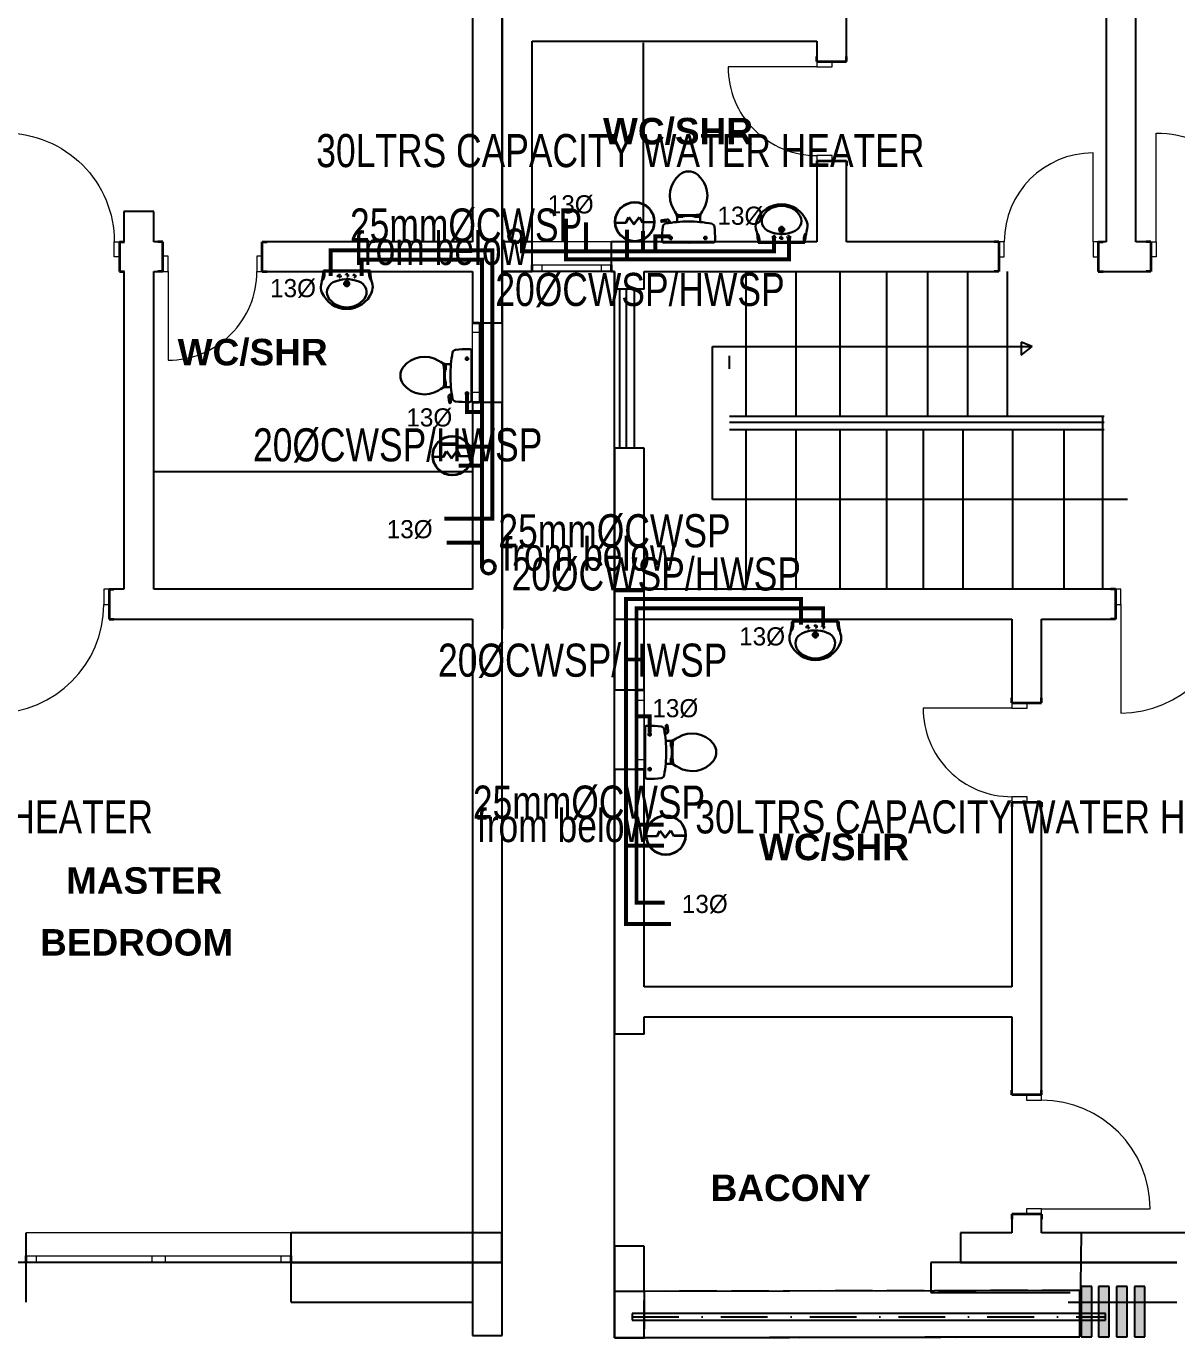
# Model space of a CAD drawing. Header units: inches. Extents: x 23 to 2032867, y 13 to 664695.
# Drawn here: x 442144 to 450831, y 490593 to 500497 of the extents above; entities that cross this region are included whole.
import ezdxf

# ---------------------------------------------------------------- set-up
doc = ezdxf.new("R2010")
doc.units = ezdxf.units.IN
doc.header["$MEASUREMENT"] = 0
for name, pattern in [('ACAD_ISO10W100', [18, 12, -3, 0, -3]), ('DASHDOT', [1, 0.5, -0.25, 0, -0.25]), ('DASHED1', [1, 0.3, -0.4, 0.3]), ('Dot & Dashed', [670.277762, 352.777767, -176.388884, 0, -141.111112]), ('DOTDASH', [1, 0.3, -0.2, 0, -0.2, 0.3]), ('Hidden Line', [391.222223, 282.222223, -109])]:
    doc.linetypes.add(name, pattern=pattern)
for name, color, linetype, lineweight, true_color in [('2D Drafting - General_Pen_No__62', 7, 'Continuous', 20, 0xaaaaaa), ('2D Drafting - General_Pen_No__82', 7, 'Continuous', 20, 0xaaaaaa), ('Annotation - Text_Pen_No__86', 7, 'Continuous', 20, 0x5555ff), ('ARCHICAD Doors_Pen_No__23', 7, 'Continuous', 20, 0xff6600), ('ARCHICAD Doors_Pen_No__3', 7, 'Continuous', 18, 0xff6600), ('ARCHICAD Windows_Pen_No__23', 7, 'Continuous', 20, 0xff6600), ('ARCHICAD Windows_Pen_No__3', 7, 'Continuous', 18, 0xff6600), ('Structural - Bearing_Pen_No__160', 7, 'Continuous', 20, 0xb4a35c), ('Structural - Bearing_Pen_No__87', 7, 'Continuous', 20, 0x6a6a6a), ('Structural - Bearing_Pen_No__89', 7, 'Continuous', 20, 0x71cebe)]:
    doc.layers.add(name, color=color, linetype=linetype, lineweight=lineweight, true_color=true_color)
for name, color, linetype, lineweight in [('ARCHICAD Doors_Pen_No__27', 7, 'Continuous', 35), ('ARCHICAD Windows_Pen_No__27', 7, 'Continuous', 35), ('Building', 8, 'Continuous', 18), ('Interior - Furniture _Pen_No__16', 124, 'Continuous', 20), ('Structural - Bearing_Pen_No__27', 7, 'Continuous', 35), ('WATER SUPPLY', 5, 'ACAD_ISO10W100', 50), ('watersupply', 4, 'DASHDOT', 25)]:
    doc.layers.add(name, color=color, linetype=linetype, lineweight=lineweight)
doc.styles.add('GENERATED_STYLE_2', font='arialbd.ttf')
doc.styles.add('SPIRITTXTSTYLE1', font='ORIG2')

msp = doc.modelspace()

# ---------------------------------------------------------------- hatches: boundary and pattern name
at = {"layer": 'Structural - Bearing_Pen_No__160', "linetype": 'Continuous', "lineweight": 25}
for points in [[(450109.88, 490979.81), (450109.88, 490600.78), (450189.88, 490600.78), (450189.88, 490979.81)], [(450241.714, 490979.81), (450241.714, 490600.78), (450321.714, 490600.78), (450321.714, 490979.81)], [(450376.466, 490979.81), (450376.466, 490600.78), (450456.466, 490600.78), (450456.466, 490979.81)], [(450511.217, 490979.81), (450511.217, 490600.78), (450591.217, 490600.78), (450591.217, 490979.81)]]:
    msp.add_hatch(color=8, dxfattribs=at).paths.add_polyline_path(points)

# ---------------------------------------------------------------- linework, layer by layer
at = {"color": 8, "linetype": 'Hidden Line'}
for p, q in [((446810.719, 490943.015), (446585.719, 490942.553)), ((446585.719, 490942.553), (446585.719, 490592.552)), ((450098.34, 490949.764), (446810.719, 490943.015)), ((446810.719, 490943.015), (446810.719, 490593.014)), ((446810.719, 490592.552), (446810.719, 490943.015)), ((450099.059, 490599.765), (450098.34, 490949.764)), ((446585.719, 490592.552), (446810.719, 490592.552)), ((446810.719, 490593.014), (450099.059, 490599.765))]:
    msp.add_line(p, q, dxfattribs=at)
at = {"layer": '2D Drafting - General_Pen_No__62', "color": 8, "linetype": 'Continuous', "lineweight": 25}
for p, q in [((449740.839, 498077.735), (449656.165, 498111.242)), ((449656.165, 498111.242), (449656.165, 498012.168)), ((447326.93, 496923.417), (447326.93, 498077.735)), ((447326.93, 498077.735), (449740.839, 498077.735)), ((449656.165, 498012.168), (449740.839, 498077.735)), ((450459.915, 496923.417), (447326.93, 496923.417))]:
    msp.add_line(p, q, dxfattribs=at)
at = {"layer": '2D Drafting - General_Pen_No__82', "color": 8, "linetype": 'Continuous', "lineweight": 25}
for p, q in [((447581.365, 497555.599), (447581.365, 498644.809)), ((447581.365, 497555.599), (447581.365, 498644.809)), ((447957.269, 497555.599), (447957.269, 498644.809)), ((447957.269, 497555.599), (447957.269, 498644.809)), ((448290.283, 497555.599), (448290.283, 498644.809)), ((448290.283, 497555.599), (448290.283, 498644.809)), ((448642.436, 497555.599), (448642.436, 498644.809)), ((448642.436, 497555.599), (448642.436, 498644.809)), ((448952.956, 497555.599), (448952.956, 498644.809)), ((448952.956, 497555.599), (448952.956, 498644.809)), ((449252.956, 497555.599), (449252.956, 498644.809)), ((449252.956, 497555.599), (449252.956, 498644.809)), ((449552.956, 497555.599), (449552.956, 498644.809)), ((449552.956, 497555.599), (449552.956, 498644.809)), ((446623.1, 498507.76), (446623.1, 497315.188)), ((446623.1, 498507.76), (446623.1, 497315.188)), ((446673.554, 498507.76), (446673.554, 497315.188)), ((446673.554, 498507.76), (446673.554, 497315.188)), ((446734.816, 498513.696), (446734.816, 497306.635)), ((446734.816, 498513.696), (446734.816, 497306.635)), ((447455.221, 497908.446), (447455.221, 498008.819)), ((447455.221, 497908.446), (447455.221, 498008.819)), ((447455.221, 497552.047), (450283.87, 497552.047)), ((447455.221, 497552.047), (450283.87, 497552.047)), ((447455.221, 497507.437), (450282.992, 497507.437)), ((447455.221, 497507.437), (450282.992, 497507.437)), ((450271.59, 497555.599), (450271.59, 496244.955)), ((450271.59, 497555.599), (450271.59, 496244.955)), ((447455.221, 497451.674), (450283.87, 497451.674)), ((447455.221, 497451.674), (450283.87, 497451.674)), ((447581.365, 496244.955), (447581.365, 497455.225)), ((447581.365, 496244.955), (447581.365, 497455.225)), ((447957.269, 496244.955), (447957.269, 497455.225)), ((447957.269, 496244.955), (447957.269, 497455.225)), ((448290.283, 496244.955), (448290.283, 497455.225)), ((448290.283, 496244.955), (448290.283, 497455.225)), ((448642.436, 496244.955), (448642.436, 497455.225)), ((448642.436, 496244.955), (448642.436, 497455.225)), ((448919.281, 496244.955), (448919.281, 497455.225)), ((448919.281, 496244.955), (448919.281, 497455.225)), ((449219.281, 496244.955), (449219.281, 497455.225)), ((449219.281, 496244.955), (449219.281, 497455.225)), ((449593.073, 496244.955), (449593.073, 497455.225)), ((449593.073, 496244.955), (449593.073, 497455.225)), ((449981.856, 496244.955), (449981.856, 497455.225)), ((449981.856, 496244.955), (449981.856, 497455.225))]:
    msp.add_line(p, q, dxfattribs=at)
at = {"layer": 'ARCHICAD Doors_Pen_No__23', "color": 8, "linetype": 'Continuous'}
for p, q in [((448113.455, 500230.498), (448113.455, 500190.498)), ((448228.455, 500230.498), (448113.455, 500230.498)), ((448113.455, 500190.498), (448228.455, 500190.498)), ((448228.455, 500190.498), (448228.455, 500230.498)), ((448228.455, 499520.498), (448113.455, 499520.498)), ((448113.455, 499520.498), (448113.455, 499480.498)), ((448113.455, 499480.498), (448228.455, 499480.498)), ((448228.455, 499480.498), (448228.455, 499520.498)), ((442809.262, 498754.599), (442809.262, 498869.599)), ((442809.262, 498869.599), (442849.262, 498869.599)), ((442849.262, 498869.599), (442849.262, 498754.599)), ((449528.998, 498869.599), (449488.998, 498869.599)), ((449488.998, 498869.599), (449488.998, 498754.599)), ((449528.998, 498754.599), (449528.998, 498869.599)), ((450238.998, 498869.599), (450198.998, 498869.599)), ((450198.998, 498869.599), (450198.998, 498754.599)), ((450238.998, 498754.599), (450238.998, 498869.599)), ((450636.28, 498869.599), (450676.28, 498869.599)), ((450636.28, 498754.599), (450636.28, 498869.599)), ((450676.28, 498869.599), (450676.28, 498754.599)), ((442849.262, 498754.599), (442809.262, 498754.599)), ((443216.02, 498759.599), (443176.02, 498759.599)), ((443176.02, 498759.599), (443176.02, 498644.599)), ((443216.02, 498644.599), (443216.02, 498759.599)), ((443926.02, 498759.599), (443886.02, 498759.599)), ((443886.02, 498759.599), (443886.02, 498644.599)), ((443926.02, 498644.599), (443926.02, 498759.599)), ((449488.998, 498754.599), (449528.998, 498754.599)), ((450198.998, 498754.599), (450238.998, 498754.599)), ((450676.28, 498754.599), (450636.28, 498754.599)), ((443176.02, 498644.599), (443216.02, 498644.599)), ((443886.02, 498644.599), (443926.02, 498644.599)), ((442769.975, 496244.955), (442729.975, 496244.955)), ((442729.975, 496244.955), (442729.975, 496129.955)), ((442769.975, 496129.955), (442769.975, 496244.955)), ((450408.043, 496244.955), (450368.043, 496244.955)), ((450368.043, 496244.955), (450368.043, 496129.955)), ((450408.043, 496129.955), (450408.043, 496244.955)), ((442729.975, 496129.955), (442769.975, 496129.955)), ((450368.043, 496129.955), (450408.043, 496129.955)), ((449585.695, 495388.101), (449585.695, 495348.101)), ((449700.695, 495388.101), (449585.695, 495388.101)), ((449585.695, 495348.101), (449700.695, 495348.101)), ((449700.695, 495348.101), (449700.695, 495388.101)), ((449700.695, 494678.101), (449585.695, 494678.101)), ((449585.695, 494678.101), (449585.695, 494638.101)), ((449585.695, 494638.101), (449700.695, 494638.101)), ((449700.695, 494638.101), (449700.695, 494678.101)), ((449695.695, 492425.969), (449695.695, 492385.969)), ((449810.695, 492425.969), (449695.695, 492425.969)), ((449695.695, 492385.969), (449810.695, 492385.969)), ((449810.695, 492385.969), (449810.695, 492425.969)), ((449810.695, 491565.969), (449695.695, 491565.969)), ((449695.695, 491565.969), (449695.695, 491525.969)), ((449810.695, 491525.969), (449810.695, 491565.969)), ((449695.695, 491525.969), (449810.695, 491525.969))]:
    msp.add_line(p, q, dxfattribs=at)
at = {"layer": 'ARCHICAD Doors_Pen_No__27', "color": 8, "linetype": 'Continuous'}
for p, q in [((448113.455, 500230.498), (448113.455, 500267.498)), ((448113.455, 500230.498), (448228.455, 500230.498)), ((448228.455, 500230.498), (448338.455, 500230.498)), ((448338.455, 500230.498), (448338.455, 500267.498)), ((448113.455, 499480.498), (448228.455, 499480.498)), ((448113.455, 499480.498), (448113.455, 499443.498)), ((448228.455, 499480.498), (448338.455, 499480.498)), ((448338.455, 499480.498), (448338.455, 499443.498)), ((442849.262, 498869.599), (442849.262, 498754.599)), ((442849.262, 498869.599), (442886.262, 498869.599)), ((443176.02, 498869.599), (443139.02, 498869.599)), ((443176.02, 498759.599), (443176.02, 498869.599)), ((443926.02, 498759.599), (443926.02, 498869.599)), ((443926.02, 498869.599), (443963.02, 498869.599)), ((449488.998, 498869.599), (449451.998, 498869.599)), ((449488.998, 498869.599), (449488.998, 498754.599)), ((450238.998, 498869.599), (450238.998, 498754.599)), ((450238.998, 498869.599), (450275.998, 498869.599)), ((450636.28, 498869.599), (450599.28, 498869.599)), ((450636.28, 498869.599), (450636.28, 498754.599)), ((442849.262, 498754.599), (442849.262, 498644.599)), ((443176.02, 498644.599), (443176.02, 498759.599)), ((443926.02, 498644.599), (443926.02, 498759.599)), ((449488.998, 498754.599), (449488.998, 498644.599)), ((450238.998, 498754.599), (450238.998, 498644.599)), ((450636.28, 498754.599), (450636.28, 498644.599)), ((442849.262, 498644.599), (442886.262, 498644.599)), ((443176.02, 498644.599), (443139.02, 498644.599)), ((443926.02, 498644.599), (443963.02, 498644.599)), ((449488.998, 498644.599), (449451.998, 498644.599)), ((450238.998, 498644.599), (450275.998, 498644.599)), ((450636.28, 498644.599), (450599.28, 498644.599)), ((442769.975, 496244.955), (442769.975, 496129.955)), ((442769.975, 496244.955), (442806.975, 496244.955)), ((450368.043, 496244.955), (450331.043, 496244.955)), ((450368.043, 496244.955), (450368.043, 496129.955)), ((442769.975, 496129.955), (442769.975, 496019.955)), ((450368.043, 496129.955), (450368.043, 496019.955)), ((442769.975, 496019.955), (442806.975, 496019.955)), ((450368.043, 496019.955), (450331.043, 496019.955)), ((449585.695, 495388.101), (449585.695, 495425.101)), ((449810.695, 495388.101), (449810.695, 495425.101)), ((449585.695, 495388.101), (449700.695, 495388.101)), ((449700.695, 495388.101), (449810.695, 495388.101)), ((449585.695, 494638.101), (449700.695, 494638.101)), ((449585.695, 494638.101), (449585.695, 494601.101)), ((449700.695, 494638.101), (449810.695, 494638.101)), ((449810.695, 494638.101), (449810.695, 494601.101)), ((449585.695, 492425.969), (449585.695, 492462.969)), ((449810.695, 492425.969), (449810.695, 492462.969)), ((449695.695, 492425.969), (449585.695, 492425.969)), ((449810.695, 492425.969), (449695.695, 492425.969)), ((449695.695, 491525.969), (449585.695, 491525.969)), ((449585.695, 491525.969), (449585.695, 491488.969)), ((449810.695, 491525.969), (449695.695, 491525.969)), ((449810.695, 491525.969), (449810.695, 491488.969))]:
    msp.add_line(p, q, dxfattribs=at)
at = {"layer": 'ARCHICAD Doors_Pen_No__3', "color": 8, "linetype": 'Continuous'}
for p, q in [((448113.455, 500190.498), (447443.455, 500190.498)), ((450676.28, 498869.599), (450676.28, 499689.599)), ((450198.998, 498869.599), (450198.998, 499539.599)), ((443216.02, 498644.599), (443216.02, 497974.599)), ((450408.043, 496129.955), (450408.043, 495309.955)), ((449585.695, 495348.101), (448915.695, 495348.101)), ((449810.695, 491565.969), (450630.695, 491565.969))]:
    msp.add_line(p, q, dxfattribs=at)
for centre, major_axis, start_param, end_param in [((448113.455, 500190.498), (473.762, 473.762), 2.35619449, 3.92699082), ((450198.998, 498869.599), (-473.762, 473.762), -0.78539816, 0.78539816), ((443216.02, 498644.599), (-473.762, 473.762), 2.35619449, 3.92699082), ((441909.975, 496129.955), (579.828, 579.828), 3.92699082, 5.49778714), ((450408.043, 496129.955), (579.828, 579.828), 3.92699082, 5.49778714), ((449585.695, 495348.101), (473.762, 473.762), 2.35619449, 3.92699082), ((449810.695, 491565.969), (-579.828, 579.828), 3.92699082, 5.49778714)]:
    msp.add_ellipse(centre, major_axis=major_axis, ratio=1, start_param=start_param, end_param=end_param, dxfattribs=at)
at = {"layer": 'ARCHICAD Doors_Pen_No__3', "color": 8, "linetype": 'Continuous', "extrusion": (0, 0, -1)}
for centre in [(441989.262, 498869.599), (450676.28, 498869.599)]:
    msp.add_ellipse(centre, major_axis=(-579.828, 579.828), ratio=1, start_param=0.78539816, end_param=2.35619449, dxfattribs=at)
at = {"layer": 'ARCHICAD Windows_Pen_No__23', "color": 8, "linetype": 'Continuous'}
for p, q in [((445963.47, 498694.599), (446038.47, 498694.599)), ((446038.47, 498694.599), (446038.47, 498644.599)), ((446488.47, 498644.599), (446488.47, 498694.599)), ((446488.47, 498694.599), (446563.47, 498694.599)), ((446038.47, 498644.599), (445963.47, 498644.599)), ((446563.47, 498644.599), (446488.47, 498644.599)), ((445513.47, 498182.831), (445513.47, 498257.831)), ((445563.47, 498257.831), (445563.47, 498182.831)), ((445563.47, 498182.831), (445513.47, 498182.831)), ((445513.47, 497657.831), (445513.47, 497732.831)), ((445513.47, 497732.831), (445563.47, 497732.831)), ((445563.47, 497732.831), (445563.47, 497657.831)), ((446760.719, 495483.186), (446760.719, 495408.186)), ((446810.719, 495408.186), (446810.719, 495483.186)), ((446760.719, 495408.186), (446810.719, 495408.186)), ((446810.719, 494958.186), (446760.719, 494958.186)), ((446760.719, 494958.186), (446760.719, 494883.186)), ((446810.719, 494883.186), (446810.719, 494958.186)), ((442144.423, 491210.357), (442219.423, 491210.357)), ((442219.423, 491160.357), (442144.423, 491160.357)), ((442219.423, 491210.357), (442219.423, 491160.357)), ((443094.423, 491160.357), (443094.423, 491210.357)), ((443094.423, 491210.357), (443144.423, 491210.357)), ((443144.423, 491160.357), (443094.423, 491160.357)), ((443144.423, 491210.357), (443194.423, 491210.357)), ((443194.423, 491160.357), (443144.423, 491160.357)), ((443194.423, 491210.357), (443194.423, 491160.357)), ((444069.423, 491160.357), (444069.423, 491210.357)), ((444069.423, 491210.357), (444144.423, 491210.357)), ((444144.423, 491160.357), (444069.423, 491160.357))]:
    msp.add_line(p, q, dxfattribs=at)
at = {"layer": 'ARCHICAD Windows_Pen_No__27', "color": 8, "linetype": 'Continuous'}
for p, q in [((445963.47, 498644.599), (445963.47, 498694.599)), ((446563.47, 498644.599), (446563.47, 498694.599)), ((445513.47, 498257.831), (445563.47, 498257.831)), ((445513.47, 497657.831), (445563.47, 497657.831)), ((446810.719, 495483.186), (446760.719, 495483.186)), ((446810.719, 494883.186), (446760.719, 494883.186)), ((442144.423, 491160.357), (442144.423, 491210.357)), ((444144.423, 491160.357), (444144.423, 491210.357))]:
    msp.add_line(p, q, dxfattribs=at)
at = {"layer": 'ARCHICAD Windows_Pen_No__3', "color": 8, "linetype": 'Continuous'}
for p, q in [((446563.47, 498869.599), (445963.47, 498869.599)), ((446038.47, 498694.599), (446488.47, 498694.599)), ((446563.47, 498644.599), (445963.47, 498644.599)), ((446488.47, 498644.599), (446038.47, 498644.599)), ((445513.47, 497657.831), (445513.47, 498257.831)), ((445738.47, 497657.831), (445738.47, 498257.831)), ((445563.47, 498182.831), (445563.47, 497732.831)), ((446585.719, 495483.186), (446585.719, 494883.186)), ((446810.719, 495483.186), (446810.719, 494883.186)), ((446760.719, 495408.186), (446760.719, 494958.186)), ((446810.719, 494958.186), (446810.719, 495408.186)), ((444144.423, 491385.357), (442144.423, 491385.357)), ((444144.423, 491160.357), (442144.423, 491160.357)), ((442219.423, 491210.357), (443094.423, 491210.357)), ((443094.423, 491160.357), (442219.423, 491160.357)), ((443194.423, 491210.357), (444069.423, 491210.357)), ((444069.423, 491160.357), (443194.423, 491160.357))]:
    msp.add_line(p, q, dxfattribs=at)
at = {"layer": 'Building', "linetype": 'Continuous', "lineweight": 30, "ltscale": 1000}
for p, q in [((446939.348, 499021.332), (446937.972, 499026.217)), ((446941.147, 499031.127), (446981.549, 499037.149)), ((446972.693, 499022.212), (446943.588, 499018.523)), ((446981.298, 499016.087), (446982.974, 499008.123)), ((447003.971, 499020.365), (446981.485, 499015.196)), ((447006.373, 499011.948), (447003.154, 499023.228)), ((447059.096, 499042.139), (447059.096, 499018.355)), ((447066.87, 499072.649), (447066.87, 499057.484)), ((447066.87, 499057.484), (447100.954, 499057.484)), ((447093.162, 499057.484), (447093.162, 499070.507)), ((447100.954, 499057.484), (447100.954, 499070.058)), ((447100.954, 499061.612), (447117.956, 499061.612)), ((447173.043, 499065.352), (447117.956, 499065.352)), ((447117.956, 499061.612), (447117.956, 499065.352)), ((447173.043, 499061.612), (447173.043, 499065.352)), ((447190.045, 499061.612), (447173.043, 499061.612)), ((447190.045, 499057.484), (447190.045, 499070.915)), ((447224.13, 499057.484), (447190.045, 499057.484)), ((447197.838, 499057.484), (447197.838, 499071.514)), ((447224.13, 499074.167), (447224.13, 499057.484)), ((447231.903, 499018.355), (447231.903, 499042.139)), ((447681.561, 498860.842), (447679.685, 498883.189)), ((447681.561, 498860.842, -1683.122), (447679.685, 498883.189, -1683.122)), ((448013.106, 498860.842), (448014.981, 498883.189)), ((448013.106, 498860.842, -1683.122), (448014.981, 498883.189, -1683.122)), ((446952.11, 498862.615), (447338.89, 498862.615)), ((447671.447, 498860.842), (448023.22, 498860.842)), ((447671.447, 498860.842, -1683.122), (448023.22, 498860.842, -1683.122)), ((444740.487, 498653.441), (444388.714, 498653.441)), ((444740.487, 498653.441, -1683.122), (444388.714, 498653.441, -1683.122)), ((444398.828, 498653.441), (444396.953, 498631.094)), ((444398.828, 498653.441, -1683.122), (444396.953, 498631.094, -1683.122)), ((444730.373, 498653.441), (444732.248, 498631.094)), ((444730.373, 498653.441, -1683.122), (444732.248, 498631.094, -1683.122)), ((445507.136, 497665.155), (445507.136, 498051.936)), ((445295.585, 497937.175), (445312.267, 497937.175)), ((445312.267, 497910.883), (445298.237, 497910.883)), ((445312.267, 497903.091), (445298.837, 497903.091)), ((445308.139, 497903.091), (445308.139, 497886.089)), ((445312.267, 497937.175), (445312.267, 497903.091)), ((445351.396, 497944.949), (445327.612, 497944.949)), ((445312.267, 497806.208), (445299.244, 497806.208)), ((445312.267, 497814), (445299.694, 497814)), ((445308.139, 497886.089), (445304.4, 497886.089)), ((445304.4, 497886.089), (445304.4, 497831.002)), ((445308.139, 497831.002), (445304.4, 497831.002)), ((445308.139, 497814), (445308.139, 497831.002)), ((445312.267, 497779.916), (445312.267, 497814)), ((445297.103, 497779.916), (445312.267, 497779.916)), ((445327.612, 497772.142), (445351.396, 497772.142)), ((445338.624, 497654.193), (445332.602, 497694.595)), ((445357.804, 497719.419), (445346.524, 497716.2)), ((445349.386, 497717.017), (445354.556, 497694.531)), ((445353.664, 497694.343), (445361.628, 497696.02)), ((445348.42, 497652.394), (445343.535, 497651.017)), ((445347.539, 497685.739), (445351.228, 497656.634)), ((448278.459, 496002.078), (447926.686, 496002.077)), ((448278.459, 496002.078, -1683.122), (447926.686, 496002.077, -1683.122)), ((447936.8, 496002.077), (447934.925, 495979.73)), ((447936.8, 496002.077, -1683.122), (447934.925, 495979.73, -1683.122)), ((448268.345, 496002.078), (448270.22, 495979.73)), ((448268.345, 496002.078, -1683.122), (448270.22, 495979.73, -1683.122)), ((446975.769, 495219.935), (446980.654, 495221.312)), ((446985.565, 495218.137), (446991.587, 495177.734)), ((446817.053, 495207.174), (446817.053, 494820.394)), ((446970.525, 495177.986), (446962.561, 495176.309)), ((446966.386, 495152.911), (446977.665, 495156.13)), ((446974.803, 495155.313), (446969.633, 495177.798)), ((446976.65, 495186.591), (446972.961, 495215.695)), ((446996.577, 495100.187), (446972.793, 495100.187)), ((447011.922, 495092.414), (447011.922, 495058.329)), ((447027.086, 495092.414), (447011.922, 495092.414)), ((447011.922, 495066.121), (447024.945, 495066.121)), ((447011.922, 495058.329), (447024.495, 495058.329)), ((447016.05, 495058.329), (447016.05, 495041.327)), ((447016.05, 495041.327), (447019.789, 495041.327)), ((447019.789, 494986.24), (447019.789, 495041.327)), ((446972.793, 494927.38), (446996.577, 494927.38)), ((447011.922, 494935.154), (447011.922, 494969.238)), ((447011.922, 494969.238), (447025.352, 494969.238)), ((447011.922, 494961.446), (447025.952, 494961.446)), ((447028.605, 494935.154), (447011.922, 494935.154)), ((447016.05, 494969.238), (447016.05, 494986.24)), ((447016.05, 494986.24), (447019.789, 494986.24))]:
    msp.add_line(p, q, dxfattribs=at)
at = {"layer": 'Building', "linetype": 'Continuous', "lineweight": 30, "ltscale": 50}
for p, q in [((447847.333, 498934.46), (447847.333, 498988.66)), ((447847.333, 498934.46, -1683.122), (447847.333, 498988.66, -1683.122)), ((446994.822, 498897.68), (447026.566, 498897.68)), ((447010.694, 498913.552), (447010.694, 498881.809)), ((447256.504, 498897.68), (447288.522, 498897.68)), ((447272.513, 498913.689), (447272.513, 498881.671)), ((447873.682, 498961.724), (447820.984, 498961.724)), ((447873.682, 498961.724, -1683.122), (447820.984, 498961.724, -1683.122)), ((444538.252, 498552.559), (444590.949, 498552.559)), ((444538.252, 498552.559, -1683.122), (444590.949, 498552.559, -1683.122)), ((444564.6, 498579.824), (444564.6, 498525.623)), ((444564.6, 498579.824, -1683.122), (444564.6, 498525.623, -1683.122)), ((445472.071, 497969.55), (445472.071, 498001.568)), ((445456.062, 497985.559), (445488.08, 497985.559)), ((445456.199, 497723.74), (445487.943, 497723.74)), ((445472.071, 497707.868), (445472.071, 497739.612)), ((448102.572, 495928.46), (448102.572, 495874.26)), ((448102.572, 495928.46, -1683.122), (448102.572, 495874.26, -1683.122)), ((448076.224, 495901.195), (448128.921, 495901.195)), ((448076.224, 495901.195, -1683.122), (448128.921, 495901.195, -1683.122)), ((446867.99, 495148.589), (446836.246, 495148.589)), ((446852.118, 495164.461), (446852.118, 495132.718)), ((446868.127, 494886.77), (446836.109, 494886.77)), ((446852.118, 494902.78), (446852.118, 494870.761))]:
    msp.add_line(p, q, dxfattribs=at)
at = {"layer": 'Building', "linetype": 'DASHED1', "lineweight": 30, "ltscale": 50}
for p, q in [((447773.539, 498904.527), (447808.919, 498904.527)), ((447773.539, 498904.527, -1683.122), (447808.919, 498904.527, -1683.122)), ((447791.229, 498887.485), (447791.229, 498922.409)), ((447791.229, 498887.485, -1683.122), (447791.229, 498922.409, -1683.122)), ((447829.643, 498900.115), (447865.024, 498900.115)), ((447829.643, 498900.115, -1683.122), (447865.024, 498900.115, -1683.122)), ((447847.333, 498883.072), (447847.333, 498917.997)), ((447847.333, 498883.072, -1683.122), (447847.333, 498917.997, -1683.122)), ((447921.128, 498904.527), (447885.747, 498904.527)), ((447921.128, 498904.527, -1683.122), (447885.747, 498904.527, -1683.122)), ((447903.437, 498887.485), (447903.437, 498922.409)), ((447903.437, 498887.485, -1683.122), (447903.437, 498922.409, -1683.122)), ((444490.806, 498609.756), (444526.187, 498609.756)), ((444490.806, 498609.756, -1683.122), (444526.187, 498609.756, -1683.122)), ((444508.496, 498626.799), (444508.496, 498591.874)), ((444508.496, 498626.799, -1683.122), (444508.496, 498591.874, -1683.122)), ((444582.291, 498614.168), (444546.91, 498614.168)), ((444582.291, 498614.168, -1683.122), (444546.91, 498614.168, -1683.122)), ((444564.6, 498631.211), (444564.6, 498596.287)), ((444564.6, 498631.211, -1683.122), (444564.6, 498596.287, -1683.122)), ((444638.395, 498609.756), (444603.014, 498609.756)), ((444638.395, 498609.756, -1683.122), (444603.014, 498609.756, -1683.122)), ((444620.705, 498626.799), (444620.705, 498591.874)), ((444620.705, 498626.799, -1683.122), (444620.705, 498591.874, -1683.122)), ((448028.778, 495958.392), (448064.159, 495958.392)), ((448028.778, 495958.392, -1683.122), (448064.159, 495958.392, -1683.122)), ((448046.468, 495975.435), (448046.468, 495940.511)), ((448046.468, 495975.435, -1683.122), (448046.468, 495940.511, -1683.122)), ((448120.263, 495962.805), (448084.882, 495962.805)), ((448120.263, 495962.805, -1683.122), (448084.882, 495962.805, -1683.122)), ((448102.572, 495979.847), (448102.572, 495944.923)), ((448102.572, 495979.847, -1683.122), (448102.572, 495944.923, -1683.122)), ((448176.367, 495958.392), (448140.986, 495958.392)), ((448176.367, 495958.392, -1683.122), (448140.986, 495958.392, -1683.122)), ((448158.676, 495975.435), (448158.676, 495940.511)), ((448158.676, 495975.435, -1683.122), (448158.676, 495940.511, -1683.122))]:
    msp.add_line(p, q, dxfattribs=at)
at = {"layer": 'Building', "linetype": 'Continuous', "ltscale": 200}
for p, q in [((447151.833, 498856.282), (447139.166, 498868.949)), ((447139.166, 498868.949), (447139.166, 498856.282)), ((447139.166, 498856.282), (447151.833, 498868.949)), ((447151.833, 498868.949), (447151.833, 498856.282)), ((445500.803, 497864.879), (445513.47, 497864.879)), ((445513.47, 497864.879), (445500.803, 497852.212)), ((445513.47, 497852.212), (445500.803, 497864.879)), ((445500.803, 497852.212), (445513.47, 497852.212)), ((446810.719, 495007.45), (446823.387, 495020.117)), ((446823.387, 495020.117), (446810.719, 495020.117)), ((446810.719, 495020.117), (446823.387, 495007.45)), ((446823.387, 495007.45), (446810.719, 495007.45))]:
    msp.add_line(p, q, dxfattribs=at)
at = {"layer": 'Building', "linetype": 'Continuous', "lineweight": 30, "ltscale": 200}
for p, q in [((447851.894, 498856.282), (447842.773, 498865.402)), ((447842.773, 498865.402), (447842.773, 498856.282)), ((447842.773, 498856.282), (447851.894, 498865.402)), ((447851.894, 498856.282, -1683.122), (447842.773, 498865.402, -1683.122)), ((447842.773, 498865.402, -1683.122), (447842.773, 498856.282, -1683.122)), ((447842.773, 498856.282, -1683.122), (447851.894, 498865.402, -1683.122)), ((447851.894, 498865.402), (447851.894, 498856.282)), ((447851.894, 498865.402, -1683.122), (447851.894, 498856.282, -1683.122)), ((444560.04, 498648.881), (444560.04, 498658.001)), ((444560.04, 498658.001), (444569.161, 498648.881)), ((444569.161, 498658.001), (444560.04, 498648.881)), ((444560.04, 498648.881, -1683.122), (444560.04, 498658.001, -1683.122)), ((444560.04, 498658.001, -1683.122), (444569.161, 498648.881, -1683.122)), ((444569.161, 498658.001, -1683.122), (444560.04, 498648.881, -1683.122)), ((444569.161, 498648.881), (444569.161, 498658.001)), ((444569.161, 498648.881, -1683.122), (444569.161, 498658.001, -1683.122)), ((448098.012, 495997.517), (448098.012, 496006.638)), ((448098.012, 496006.638), (448107.132, 495997.517)), ((448107.132, 496006.638), (448098.012, 495997.517)), ((448098.012, 495997.517, -1683.122), (448098.012, 496006.638, -1683.122)), ((448098.012, 496006.638, -1683.122), (448107.132, 495997.517, -1683.122)), ((448107.132, 496006.638, -1683.122), (448098.012, 495997.517, -1683.122)), ((448107.132, 495997.517), (448107.132, 496006.638)), ((448107.132, 495997.517, -1683.122), (448107.132, 496006.638, -1683.122))]:
    msp.add_line(p, q, dxfattribs=at)
at = {"layer": 'Building', "linetype": 'Continuous', "lineweight": 30, "ltscale": 50}
for centre in [(447010.694, 498897.68), (447272.513, 498897.68), (445472.071, 497985.559), (445472.071, 497723.74), (446852.118, 495148.589), (446852.118, 494886.77)]:
    msp.add_circle(centre, 9.351, dxfattribs=at)
at = {"layer": 'Building', "linetype": 'DASHED1', "lineweight": 30, "ltscale": 50}
for centre in [(447791.229, 498904.527), (447791.229, 498904.527, -1683.122), (447847.333, 498900.115), (447847.333, 498900.115, -1683.122), (447903.437, 498904.527), (447903.437, 498904.527, -1683.122), (444508.496, 498609.756), (444508.496, 498609.756, -1683.122), (444564.6, 498614.168), (444564.6, 498614.168, -1683.122), (444620.705, 498609.756), (444620.705, 498609.756, -1683.122), (448046.468, 495958.392), (448046.468, 495958.392, -1683.122), (448102.572, 495962.805), (448102.572, 495962.805, -1683.122), (448158.676, 495958.392), (448158.676, 495958.392, -1683.122)]:
    msp.add_circle(centre, 9.504, dxfattribs=at)
at = {"layer": 'Building', "linetype": 'Continuous', "lineweight": 30, "ltscale": 1000}
for centre, radius in [((447847.333, 498961.724), 18.608), ((447847.333, 498961.724, -1683.122), 18.608), ((447847.333, 498961.724), 10.99), ((447847.333, 498961.724, -1683.122), 10.99), ((444564.6, 498552.559), 18.608), ((444564.6, 498552.559, -1683.122), 18.608), ((444564.6, 498552.559), 10.99), ((444564.6, 498552.559, -1683.122), 10.99), ((448102.572, 495901.195), 18.608), ((448102.572, 495901.195, -1683.122), 18.608), ((448102.572, 495901.195), 10.99), ((448102.572, 495901.195, -1683.122), 10.99)]:
    msp.add_circle(centre, radius, dxfattribs=at)
for centre, radius, start, end in [((447145.5, 499295.084), 105.195, 50.8791806, 129.1208282), ((447208.199, 499217.99), 204.567, 129.1208282, 211.0923054), ((447082.8, 499217.99), 204.567, 328.9077103, 50.8791806), ((447333.296, 499293.43), 350.65, 211.0923054, 213.8429316), ((446958.53, 499042.139), 100.566, 0.0000019, 33.8429404), ((447223.814, 499089.826), 15.584, 276.9358105, 322.5800181), ((447332.469, 499042.139), 100.566, 146.1570684, 180), ((446957.704, 499293.43), 350.65, 326.1570702, 328.9077103), ((447847.338, 498949.596), 203.147, 22.4424723, 158.1531127), ((447847.338, 498949.596, -1683.122), 203.147, 22.4424723, 158.1531127), ((447847.333, 498972.714), 168.347, 38.53754, 141.4625075), ((447847.333, 498972.714, -1683.122), 168.347, 38.53754, 141.4625075), ((446941.721, 499027.274), 3.896, 98.4778948, 195.7397884), ((446943.098, 499022.388), 3.896, 195.7397884, 277.2238087), ((447840.968, 498884.145), 896.106, 173.6508475, 180), ((446976.316, 498980.354), 26.118, 100.7270761, 173.6508475), ((447145.5, 498087.288), 935.068, 95.3019114, 100.7270761), ((446973.673, 499014.482), 7.792, 11.8886154, 97.22379), ((446984.421, 499017.882), 19.481, 15.9271971, 98.4778948), ((447068.476, 499088.15), 15.584, 217.7817379, 264.3005444), ((447145.32, 498089.228), 933.119, 84.6980974, 95.3019114), ((447138.576, 499790.523), 721.447, 264.3005444, 276.9358206), ((447145.5, 498087.288), 935.068, 79.2903908, 84.6980974), ((447314.341, 498980.037), 26.494, 6.330877, 79.2903908), ((446450.031, 498884.145), 896.106, 0.0000019, 6.330877), ((447755.566, 498987.402), 103.901, 157.5093438, 189.5474663), ((447755.566, 498987.402, -1683.122), 103.901, 157.5093438, 189.5474663), ((447773.072, 498976.834), 124.156, 155.8931025, 156.0931451), ((447773.072, 498976.834, -1683.122), 124.156, 155.8931025, 156.0931451), ((447781.265, 499025.747), 83.628, 141.6817737, 253.2461383), ((447781.265, 499025.747, -1683.122), 83.628, 141.6817737, 253.2461383), ((447914.357, 499026.099), 82.661, 295.2174734, 38.537704), ((447914.357, 499026.099, -1683.122), 82.661, 295.2174734, 38.537704), ((447939.1, 498987.402), 103.901, 350.4525984, 22.4906661), ((447939.1, 498987.402, -1683.122), 103.901, 350.4525984, 22.4906661), ((446978.675, 498883.543), 33.819, 178.9808265, 218.2302081), ((447312.324, 498883.543), 33.819, 321.7697938, 1.0191617), ((447089.197, 498819.355), 583.726, 4.075602, 14.9730049), ((447089.197, 498819.355, -1683.122), 583.726, 4.075602, 14.9730049), ((447575.784, 498883.189), 103.901, 0.0000006, 30.0992783), ((447575.784, 498883.189, -1683.122), 103.901, 0.0000006, 30.0992783), ((447846.98, 499166.075), 238.006, 247.8276538, 295.5349405), ((447846.98, 499166.075, -1683.122), 238.006, 247.8276538, 295.5349405), ((448118.883, 498883.189), 103.901, 149.9007316, 180.0000094), ((448118.883, 498883.189, -1683.122), 103.901, 149.9007316, 180.0000094), ((448605.47, 498819.355), 583.726, 165.0270052, 175.9244355), ((448605.47, 498819.355, -1683.122), 583.726, 165.0270052, 175.9244355), ((443806.464, 498694.928), 583.726, 345.0270052, 355.9244355), ((443806.464, 498694.928, -1683.122), 583.726, 345.0270052, 355.9244355), ((444293.051, 498631.094), 103.901, 329.9007316, 0.0000094), ((444293.051, 498631.094, -1683.122), 103.901, 329.9007316, 0.0000094), ((444564.954, 498348.209), 238.006, 67.8276538, 115.5349405), ((444564.954, 498348.209, -1683.122), 238.006, 67.8276538, 115.5349405), ((444836.15, 498631.094), 103.901, 180.0000006, 210.0992783), ((444836.15, 498631.094, -1683.122), 103.901, 180.0000006, 210.0992783), ((445322.737, 498694.928), 583.726, 184.075602, 194.9730049), ((445322.737, 498694.928, -1683.122), 583.726, 184.075602, 194.9730049), ((444472.834, 498526.881), 103.901, 170.4525984, 202.4906661), ((444472.834, 498526.881, -1683.122), 103.901, 170.4525984, 202.4906661), ((444564.596, 498564.688), 203.147, 202.4424723, 338.1531127), ((444564.596, 498564.688, -1683.122), 203.147, 202.4424723, 338.1531127), ((444497.576, 498488.184), 82.661, 115.2174734, 218.537704), ((444497.576, 498488.184, -1683.122), 82.661, 115.2174734, 218.537704), ((444630.669, 498488.537), 83.628, 321.6817737, 73.2461383), ((444630.669, 498488.537, -1683.122), 83.628, 321.6817737, 73.2461383), ((444638.862, 498537.45), 124.156, 335.8931025, 336.0931451), ((444638.862, 498537.45, -1683.122), 124.156, 335.8931025, 336.0931451), ((444656.368, 498526.881), 103.901, 337.5093438, 9.5474663), ((444656.368, 498526.881, -1683.122), 103.901, 337.5093438, 9.5474663), ((444564.6, 498541.569), 168.347, 218.53754, 321.4625075), ((444564.6, 498541.569, -1683.122), 168.347, 218.53754, 321.4625075), ((445151.762, 497795.846), 204.567, 58.9077103, 140.8791806), ((446282.463, 497858.545), 935.068, 169.2903908, 174.6980974), ((445389.715, 498027.387), 26.494, 96.330877, 169.2903908), ((445485.607, 497163.077), 896.106, 90.0000019, 96.330877), ((445486.208, 498025.37), 33.819, 51.7697938, 91.0191617), ((445074.667, 497858.545), 105.195, 140.8791806, 219.1208282), ((445076.322, 497670.75), 350.65, 56.1570702, 58.9077103), ((445327.612, 498045.515), 100.566, 236.1570684, 270), ((445279.925, 497936.86), 15.584, 6.9358105, 52.5800181), ((444579.228, 497851.622), 721.447, 354.3005444, 6.9358206), ((446280.523, 497858.366), 933.119, 174.6980974, 185.3019114), ((445151.762, 497921.245), 204.567, 219.1208282, 301.0923054), ((445076.322, 498046.342), 350.65, 301.0923054, 303.8429316), ((445327.612, 497671.576), 100.566, 90.0000019, 123.8429404), ((445281.601, 497781.522), 15.584, 307.7817379, 354.3005444), ((445351.87, 497697.467), 19.481, 105.9271971, 188.4778948), ((445355.27, 497686.718), 7.792, 101.8886154, 187.22379), ((446282.463, 497858.545), 935.068, 185.3019114, 190.7270761), ((445342.478, 497654.767), 3.896, 188.4778948, 285.7397884), ((445347.363, 497656.144), 3.896, 285.7397884, 7.2238087), ((445389.398, 497689.362), 26.118, 190.7270761, 263.6508475), ((445485.607, 498554.014), 896.106, 263.6508475, 270), ((445486.208, 497691.721), 33.819, 268.9808265, 308.2302081), ((447344.436, 496043.564), 583.726, 345.0270052, 355.9244355), ((447344.436, 496043.564, -1683.122), 583.726, 345.0270052, 355.9244355), ((447831.023, 495979.73), 103.901, 329.9007316, 0.0000094), ((447831.023, 495979.73, -1683.122), 103.901, 329.9007316, 0.0000094), ((448035.548, 495836.82), 82.661, 115.2174734, 218.537704), ((448035.548, 495836.82, -1683.122), 82.661, 115.2174734, 218.537704), ((448102.925, 495696.845), 238.006, 67.8276538, 115.5349405), ((448102.925, 495696.845, -1683.122), 238.006, 67.8276538, 115.5349405), ((448168.641, 495837.173), 83.628, 321.6817737, 73.2461383), ((448168.641, 495837.173, -1683.122), 83.628, 321.6817737, 73.2461383), ((448374.121, 495979.73), 103.901, 180.0000006, 210.0992783), ((448374.121, 495979.73, -1683.122), 103.901, 180.0000006, 210.0992783), ((448860.709, 496043.564), 583.726, 184.075602, 194.9730049), ((448860.709, 496043.564, -1683.122), 583.726, 184.075602, 194.9730049), ((448010.806, 495875.517), 103.901, 170.4525984, 202.4906661), ((448010.806, 495875.517, -1683.122), 103.901, 170.4525984, 202.4906661), ((448102.568, 495913.324), 203.147, 202.4424723, 338.1531127), ((448102.568, 495913.324, -1683.122), 203.147, 202.4424723, 338.1531127), ((448176.834, 495886.086), 124.156, 335.8931025, 336.0931451), ((448176.834, 495886.086, -1683.122), 124.156, 335.8931025, 336.0931451), ((448194.339, 495875.517), 103.901, 337.5093438, 9.5474663), ((448194.339, 495875.517, -1683.122), 103.901, 337.5093438, 9.5474663), ((448102.572, 495890.206), 168.347, 218.53754, 321.4625075), ((448102.572, 495890.206, -1683.122), 168.347, 218.53754, 321.4625075), ((446976.826, 495216.185), 3.896, 105.7397884, 187.2238087), ((446981.711, 495217.562), 3.896, 8.4778948, 105.7397884), ((446837.981, 495180.608), 33.819, 88.9808265, 128.2302081), ((446838.582, 494318.315), 896.106, 83.6508475, 90), ((446934.792, 495182.967), 26.118, 10.7270761, 83.6508475), ((446041.726, 495013.784), 935.068, 5.3019114, 10.7270761), ((446968.92, 495185.611), 7.792, 281.8886154, 7.22379), ((446972.319, 495174.862), 19.481, 285.9271971, 8.4778948), ((447247.868, 494825.988), 350.65, 121.0923054, 123.8429316), ((447172.427, 494951.084), 204.567, 39.1208282, 121.0923054), ((446043.666, 495013.964), 933.119, 354.6980974, 5.3019114), ((446996.577, 495200.753), 100.566, 270.0000019, 303.8429404), ((447744.961, 495020.708), 721.447, 174.3005444, 186.9358206), ((447042.588, 495090.807), 15.584, 127.7817379, 174.3005444), ((447249.522, 495013.784), 105.195, 320.8791806, 39.1208282), ((446041.726, 495013.784), 935.068, 349.2903908, 354.6980974), ((446996.577, 494826.814), 100.566, 56.1570684, 90), ((447044.264, 494935.469), 15.584, 186.9358105, 232.5800181), ((447172.427, 495076.483), 204.567, 238.9077103, 320.8791806), ((446934.474, 494844.943), 26.494, 276.330877, 349.2903908), ((447247.868, 495201.58), 350.65, 236.1570702, 238.9077103), ((446837.981, 494846.959), 33.819, 231.7697938, 271.0191617), ((446838.582, 495709.252), 896.106, 270.0000019, 276.330877)]:
    msp.add_arc(centre, radius, start, end, dxfattribs=at)
at = {"layer": 'Interior - Furniture _Pen_No__16', "color": 8, "linetype": 'Continuous', "lineweight": 25}
for p, q in [((446719.318, 490776.226), (446719.318, 490726.226)), ((450293.165, 490776.226), (446719.318, 490776.226)), ((450293.165, 490726.226), (450293.165, 490776.226)), ((446719.318, 490726.226), (450293.165, 490726.226))]:
    msp.add_line(p, q, dxfattribs=at)
at = {"layer": 'Interior - Furniture _Pen_No__16', "color": 8, "linetype": 'Dot & Dashed', "lineweight": 25}
msp.add_line((446719.318, 490751.226), (450293.165, 490751.226), dxfattribs=at)
at = {"layer": 'Structural - Bearing_Pen_No__27', "color": 8, "linetype": 'Continuous', "lineweight": 25}
for p, q in [((445513.47, 503385.357), (445513.47, 498869.599)), ((445738.47, 503385.357), (445738.47, 498869.599)), ((450297.737, 503385.357), (450297.737, 498869.599)), ((450522.737, 498869.599), (450522.737, 503385.357)), ((448338.455, 500230.498), (448338.455, 500609.391)), ((445738.47, 498869.599), (445738.47, 500384.391)), ((445963.47, 500384.391), (448113.455, 500384.391)), ((445963.47, 498869.599), (445963.47, 500384.391)), ((446802.366, 500371.074), (446802.366, 498856.282)), ((448113.455, 500384.391), (448113.455, 500230.498)), ((448113.455, 500230.498), (448113.455, 500267.498)), ((448113.455, 500230.498), (448228.455, 500230.498)), ((448228.455, 500230.498), (448338.455, 500230.498)), ((448338.455, 500230.498), (448338.455, 500267.498)), ((448113.455, 499480.498), (448113.455, 499443.498)), ((448113.455, 499480.498), (448228.455, 499480.498)), ((448113.455, 499480.498), (448113.455, 498869.599)), ((448228.455, 499480.498), (448338.455, 499480.498)), ((448338.455, 499480.498), (448338.455, 499443.498)), ((448338.455, 498869.599), (448338.455, 499480.498)), ((443107.361, 499098.03), (442882.361, 499098.03)), ((442882.361, 499098.03), (442882.361, 498869.599)), ((443107.361, 498869.599), (443107.361, 499098.03)), ((442849.262, 498869.599), (442886.262, 498869.599)), ((442849.262, 498869.599), (442849.262, 498754.599)), ((442882.361, 498869.599), (442849.262, 498869.599)), ((443176.02, 498869.599), (443107.361, 498869.599)), ((443176.02, 498869.599), (443139.02, 498869.599)), ((443176.02, 498759.599), (443176.02, 498869.599)), ((443926.02, 498869.599), (443963.02, 498869.599)), ((443926.02, 498759.599), (443926.02, 498869.599)), ((445513.47, 498869.599), (443926.02, 498869.599)), ((445963.47, 498869.599), (445738.47, 498869.599)), ((445963.47, 498694.599), (445963.47, 498869.599)), ((446563.47, 498694.599), (446563.47, 498869.599)), ((448113.455, 498869.599), (446563.47, 498869.599)), ((446788.47, 498869.599), (446563.47, 498869.599)), ((449488.998, 498869.599), (448338.455, 498869.599)), ((449488.998, 498869.599), (449451.998, 498869.599)), ((449488.998, 498869.599), (449488.998, 498754.599)), ((450238.998, 498869.599), (450275.998, 498869.599)), ((450238.998, 498869.599), (450238.998, 498754.599)), ((450297.737, 498869.599), (450238.998, 498869.599)), ((450636.28, 498869.599), (450522.737, 498869.599)), ((450636.28, 498869.599), (450599.28, 498869.599)), ((450636.28, 498869.599), (450636.28, 498754.599)), ((442849.262, 498754.599), (442849.262, 498644.599)), ((443176.02, 498644.599), (443176.02, 498759.599)), ((443926.02, 498644.599), (443926.02, 498759.599)), ((445963.47, 498644.599), (445963.47, 498694.599)), ((446563.47, 498644.599), (446563.47, 498694.599)), ((449488.998, 498754.599), (449488.998, 498644.599)), ((450238.998, 498754.599), (450238.998, 498644.599)), ((450636.28, 498754.599), (450636.28, 498644.599)), ((442849.262, 498644.599), (442886.262, 498644.599)), ((442849.262, 498644.599), (442882.361, 498644.599)), ((442882.361, 498644.599), (442882.361, 496244.955)), ((443107.361, 498644.599), (443176.02, 498644.599)), ((443107.361, 496244.955), (443107.361, 498644.599)), ((443176.02, 498644.599), (443139.02, 498644.599)), ((443926.02, 498644.599), (443963.02, 498644.599)), ((443926.02, 498644.599), (445513.47, 498644.599)), ((445513.47, 498644.599), (445513.47, 498257.831)), ((445738.47, 498257.831), (445738.47, 498644.599)), ((445738.47, 498644.599), (445963.47, 498644.599)), ((446563.47, 498644.599), (446585.719, 498644.599)), ((446585.719, 498644.599), (446585.719, 498510.166)), ((446810.719, 498644.599), (449488.998, 498644.599)), ((446810.719, 498510.166), (446810.719, 498644.599)), ((449488.998, 498644.599), (449451.998, 498644.599)), ((450238.998, 498644.599), (450275.998, 498644.599)), ((450238.998, 498644.599), (450636.28, 498644.599)), ((450636.28, 498644.599), (450599.28, 498644.599)), ((446810.719, 498510.166), (446585.719, 498510.166)), ((445513.47, 498257.831), (445563.47, 498257.831)), ((445563.47, 498257.831), (445738.47, 498257.831)), ((445513.47, 497657.831), (445563.47, 497657.831)), ((445513.47, 497657.831), (445513.47, 496244.955)), ((445563.47, 497657.831), (445738.47, 497657.831)), ((445738.47, 490608.728), (445738.47, 497657.831)), ((446810.719, 497310.166), (446585.719, 497310.166)), ((446585.719, 497310.166), (446585.719, 496231.638)), ((446810.719, 496231.638), (446810.719, 497310.166)), ((443107.361, 497135.026), (445513.47, 497135.026)), ((442769.975, 496244.955), (442806.975, 496244.955)), ((442769.975, 496244.955), (442769.975, 496129.955)), ((442882.361, 496244.955), (442769.975, 496244.955)), ((445513.47, 496244.955), (443107.361, 496244.955)), ((446585.719, 496244.955), (446585.719, 496019.955)), ((450368.043, 496244.955), (446585.719, 496244.955)), ((446585.719, 496231.638), (446810.719, 496231.638)), ((446810.719, 496231.638), (446585.719, 496231.638)), ((446585.719, 496231.638), (446585.719, 495483.186)), ((446810.719, 495483.186), (446810.719, 496231.638)), ((450368.043, 496244.955), (450331.043, 496244.955)), ((450368.043, 496244.955), (450368.043, 496129.955)), ((442769.975, 496129.955), (442769.975, 496019.955)), ((450368.043, 496129.955), (450368.043, 496019.955)), ((442769.975, 496019.955), (442806.975, 496019.955)), ((442769.975, 496019.955), (445513.47, 496019.955)), ((445513.47, 496019.955), (445513.47, 490608.728)), ((446585.719, 496019.955), (449585.695, 496019.955)), ((449585.695, 496019.955), (449585.695, 495388.101)), ((449810.695, 495388.101), (449810.695, 496019.955)), ((449810.695, 496019.955), (450368.043, 496019.955)), ((450368.043, 496019.955), (450331.043, 496019.955)), ((446760.719, 495483.186), (446585.719, 495483.186)), ((446810.719, 495483.186), (446760.719, 495483.186)), ((449585.695, 495388.101), (449585.695, 495425.101)), ((449810.695, 495388.101), (449810.695, 495425.101)), ((449585.695, 495388.101), (449700.695, 495388.101)), ((449700.695, 495388.101), (449810.695, 495388.101)), ((446760.719, 494883.186), (446585.719, 494883.186)), ((446585.719, 494883.186), (446585.719, 493242.312)), ((446810.719, 494883.186), (446760.719, 494883.186)), ((446810.719, 493242.312), (446810.719, 494883.186)), ((449585.695, 494638.101), (449585.695, 494601.101)), ((449585.695, 494638.101), (449700.695, 494638.101)), ((449585.695, 494638.101), (449585.695, 493242.312)), ((449700.695, 494638.101), (449810.695, 494638.101)), ((449810.695, 494638.101), (449810.695, 494601.101)), ((449810.695, 492425.969), (449810.695, 494638.101)), ((446585.719, 493242.312), (446585.719, 493017.312)), ((449585.695, 493242.312), (446810.719, 493242.312)), ((446585.719, 493017.312), (446585.719, 492884.948)), ((446810.719, 492884.948), (446810.719, 493017.312)), ((446810.719, 493017.312), (449585.695, 493017.312)), ((449585.695, 493017.312), (449585.695, 492425.969)), ((446810.719, 492884.948), (446585.719, 492884.948)), ((449585.695, 492425.969), (449585.695, 492462.969)), ((449810.695, 492425.969), (449810.695, 492462.969)), ((449695.695, 492425.969), (449585.695, 492425.969)), ((449810.695, 492425.969), (449695.695, 492425.969)), ((449585.695, 491525.969), (449585.695, 491488.969)), ((449695.695, 491525.969), (449585.695, 491525.969)), ((449585.695, 491525.969), (449585.695, 491385.357)), ((449810.695, 491525.969), (449695.695, 491525.969)), ((449810.695, 491525.969), (449810.695, 491488.969)), ((449810.695, 491385.357), (449810.695, 491525.969)), ((442144.423, 491210.357), (442144.423, 491385.357)), ((444144.423, 491210.357), (444144.423, 491385.357)), ((445736.452, 491385.357), (444144.423, 491385.357)), ((445736.452, 491160.357), (445736.452, 491385.357)), ((449198.302, 491385.357), (449198.302, 491160.357)), ((449585.695, 491385.357), (449198.302, 491385.357)), ((450831.441, 491385.357), (449810.695, 491385.357)), ((446810.719, 491284.948), (446585.719, 491284.948)), ((446585.719, 491284.948), (446585.719, 490592.552)), ((446810.719, 490943.015), (446810.719, 491284.948)), ((442144.423, 491160.357), (442144.423, 491210.357)), ((442144.423, 490860.357), (442144.423, 491160.357)), ((444144.423, 491160.357), (444144.423, 491210.357)), ((444144.423, 490860.357), (444144.423, 491160.357)), ((444144.423, 491160.357), (445736.452, 491160.357)), ((445511.452, 491160.357), (444144.423, 491160.357)), ((448973.302, 491160.357), (448973.302, 490935.357)), ((450027.612, 491160.357), (448973.302, 491160.357)), ((449198.302, 491160.357), (450831.441, 491160.357)), ((450831.441, 491160.357), (450010.572, 491160.357)), ((450189.88, 490979.81), (450109.88, 490979.81)), ((450109.88, 490979.81), (450109.88, 490600.78)), ((450189.88, 490600.78), (450189.88, 490979.81)), ((450321.714, 490979.81), (450241.714, 490979.81)), ((450241.714, 490979.81), (450241.714, 490600.78)), ((450321.714, 490600.78), (450321.714, 490979.81)), ((450456.466, 490979.81), (450376.466, 490979.81)), ((450376.466, 490979.81), (450376.466, 490600.78)), ((450456.466, 490600.78), (450456.466, 490979.81)), ((450591.217, 490979.81), (450511.217, 490979.81)), ((450511.217, 490979.81), (450511.217, 490600.78)), ((450591.217, 490600.78), (450591.217, 490979.81)), ((444144.423, 490860.357), (445511.452, 490860.357)), ((448973.302, 490935.357), (450027.612, 490935.357)), ((450010.572, 490860.357), (450831.441, 490860.357)), ((445513.47, 490608.728), (445738.47, 490608.728)), ((446585.719, 490592.552), (446810.719, 490592.552)), ((450109.88, 490600.78), (450189.88, 490600.78)), ((450241.714, 490600.78), (450321.714, 490600.78)), ((450376.466, 490600.78), (450456.466, 490600.78)), ((450511.217, 490600.78), (450591.217, 490600.78))]:
    msp.add_line(p, q, dxfattribs=at)
at = {"layer": 'Structural - Bearing_Pen_No__87', "color": 8, "linetype": 'Continuous', "lineweight": 25}
for p, q in [((446810.719, 490943.015), (446585.719, 490942.553)), ((450098.34, 490949.764), (446810.719, 490943.015)), ((450099.059, 490599.765), (450098.34, 490949.764)), ((446810.719, 490593.014), (450099.059, 490599.765))]:
    msp.add_line(p, q, dxfattribs=at)
msp.add_point((446810.719, 490592.552), dxfattribs=at)
at = {"layer": 'Structural - Bearing_Pen_No__89', "color": 8, "linetype": 'Continuous', "lineweight": 25}
for p, q in [((445738.47, 503610.357), (445736.452, 491160.357)), ((445738.47, 498644.809), (445738.47, 503610.357)), ((446585.72, 498644.809), (445738.47, 498644.809)), ((446585.72, 495867.982), (446585.72, 498644.809)), ((446585.719, 490592.552), (446585.72, 495867.982)), ((450109.88, 491385.357), (450099.059, 490599.765)), ((454198.47, 491385.357), (450109.88, 491385.357)), ((445511.452, 491160.357), (441410.89, 491160.357)), ((445736.452, 491160.357), (445511.452, 491160.357)), ((450099.059, 490599.765), (446585.719, 490592.552))]:
    msp.add_line(p, q, dxfattribs=at)
at = {"layer": 'WATER SUPPLY', "color": 1, "linetype": 'Continuous', "ltscale": 150, "const_width": 30, "flags": 128}
for points in [[(446220.927, 499042.74), (446220.927, 498736.899), (447904.725, 498736.899), (447904.725, 498908.62)], [(446679.95, 498959.542), (446679.95, 498736.899)], [(444441.866, 498611.669), (444441.866, 498803.423), (445664.818, 498803.423), (445664.818, 496777.435), (445300.68, 496777.435)], [(445404.388, 497322.767), (445664.818, 497322.767)], [(447012.129, 493718.341), (446672.94, 493718.341), (446672.94, 496172.58), (447993.842, 496172.58), (447993.842, 495978.86)], [(446958.956, 494309.81), (446672.94, 494309.81)]]:
    msp.add_lwpolyline(points, dxfattribs=at)
at = {"layer": 'WATER SUPPLY', "linetype": 'DOTDASH', "ltscale": 150, "const_width": 30, "flags": 128}
for points in [[(446371.219, 498796.748), (446371.219, 499015.706)], [(445887.259, 498906.925), (445887.259, 498796.748), (447791.151, 498796.748), (447791.151, 498911.309)], [(446802.366, 498950.373), (446802.366, 498796.748)], [(447010.694, 498910.997), (446894.482, 498910.997), (446894.482, 498796.748)], [(445585.021, 496411.651), (445585.021, 498733.887), (444676.975, 498733.887), (444676.975, 498610.417)], [(445472.071, 497723.74), (445472.071, 497583.967), (445585.021, 497583.967)], [(445409.882, 497177.451), (445585.021, 497177.451)], [(445585.021, 496597.569), (445317.966, 496597.569)], [(446752.172, 494621.505), (446752.172, 496102.121), (448161.605, 496102.121), (448161.605, 495971.11)], [(446852.118, 495161.906), (446852.118, 495286.293), (446752.172, 495286.293)], [(446752.172, 494621.505), (446752.172, 493877.501), (446965.248, 493877.501)], [(446957.238, 494468.003), (446752.172, 494468.003)]]:
    msp.add_lwpolyline(points, dxfattribs=at)
at = {"layer": 'WATER SUPPLY', "linetype": 'Continuous', "lineweight": 50}
for centre in [(445837.968, 498910.784), (445634.463, 496411.651)]:
    msp.add_circle(centre, 49.442, dxfattribs=at)
at = {"layer": 'watersupply', "color": 1, "linetype": 'Continuous', "lineweight": 35, "ltscale": 10}
for p, q in [((446672.892, 499011.693), (446584.66, 499010.376)), ((446672.892, 499011.693), (446694.347, 499053.926)), ((446694.347, 499053.926), (446732.697, 498999.51)), ((446732.697, 498999.51), (446775.067, 499056.037)), ((446775.067, 499056.037), (446798.593, 499015.174)), ((446886.824, 499016.491), (446798.593, 499015.174)), ((445295.663, 497245.049), (445207.431, 497243.731)), ((445295.663, 497245.049), (445317.118, 497287.281)), ((445317.118, 497287.281), (445355.467, 497232.865)), ((445355.467, 497232.865), (445397.838, 497289.392)), ((445397.838, 497289.392), (445421.363, 497248.529)), ((445509.595, 497249.846), (445421.363, 497248.529)), ((446908.122, 494379.265), (446819.891, 494377.948)), ((446908.122, 494379.265), (446929.577, 494421.497)), ((446929.577, 494421.497), (446967.927, 494367.082)), ((446967.927, 494367.082), (447010.298, 494423.609)), ((447010.298, 494423.609), (447033.823, 494382.745)), ((447122.054, 494384.062), (447033.823, 494382.745))]:
    msp.add_line(p, q, dxfattribs=at)
for centre in [(446738.853, 499020.359), (445361.623, 497253.714), (446974.083, 494387.931)]:
    msp.add_circle(centre, 147.921, dxfattribs=at)

# ---------------------------------------------------------------- texts
at = {"color": 0, "lineweight": 25, "ltscale": 0.45, "style": 'SPIRITTXTSTYLE1', "width": 0.8}
for s, p in [('30LTRS CAPACITY WATER HEATER', (444334.188, 499432.799, 4036.5)), ('25mm%%CCWSP', (444588.858, 498870.767, 3209.933)), ('from below', (444619.011, 498694.021, 3209.933)), ('20%%CCWSP/HWSP', (445686.568, 498384.077, 5069.732)), ('20%%CCWSP/HWSP', (443856.866, 497210.705, 5069.732)), ('25mm%%CCWSP', (445709.222, 496561.982, 3209.933)), ('from below', (445739.375, 496385.237, 3209.933)), ('20%%CCWSP/HWSP', (445809.329, 496235.861, 5069.732)), ('20%%CCWSP/HWSP', (445253.785, 495584.619, 5069.732)), ('25mm%%CCWSP', (445516.865, 494512.487, 3209.933)), ('30LTRS CAPACITY WATER HEATER', (438509.329, 494401.152, 4036.5)), ('30LTRS CAPACITY WATER HEATER', (447196.347, 494401.152, 4036.5)), ('from below', (445547.018, 494335.741, 3209.933))]:
    msp.add_text(s, height=250, dxfattribs=at).set_placement(p)
at = {"color": 0, "lineweight": 25, "ltscale": 0.45, "char_height": 137.16864, "width": 381.35138, "attachment_point": 1, "style": 'SPIRITTXTSTYLE1'}
for insert in [(446082.032, 499220.465, -777.6), (447363.409, 499134.66, -777.6), (443985.658, 498587.837, -777.6), (445014.429, 497611.387, -777.6), (444866.194, 496767.337, -777.6), (447527.398, 495957.996, -777.6), (446871.799, 495415.698, -777.6), (447094.421, 493937.355, -777.6)]:
    msp.add_mtext('{\\C256;13Ø}', dxfattribs=dict(at, insert=insert))
at = {"layer": 'Annotation - Text_Pen_No__86', "color": 8, "linetype": 'Hidden Line', "lineweight": 25, "style": 'GENERATED_STYLE_2'}
for s, p in [('WC/SHR', (446499.294, 499604.787)), ('WC/SHR', (443287.461, 497935.996)), ('WC/SHR', (447677.095, 494198.914)), ('MASTER', (442444.965, 493945.635)), ('BEDROOM', (442248.614, 493478.504)), ('BACONY', (447311.633, 491624.77))]:
    msp.add_text(s, height=200, dxfattribs=at).set_placement(p)

doc.saveas('drawing.dxf')
